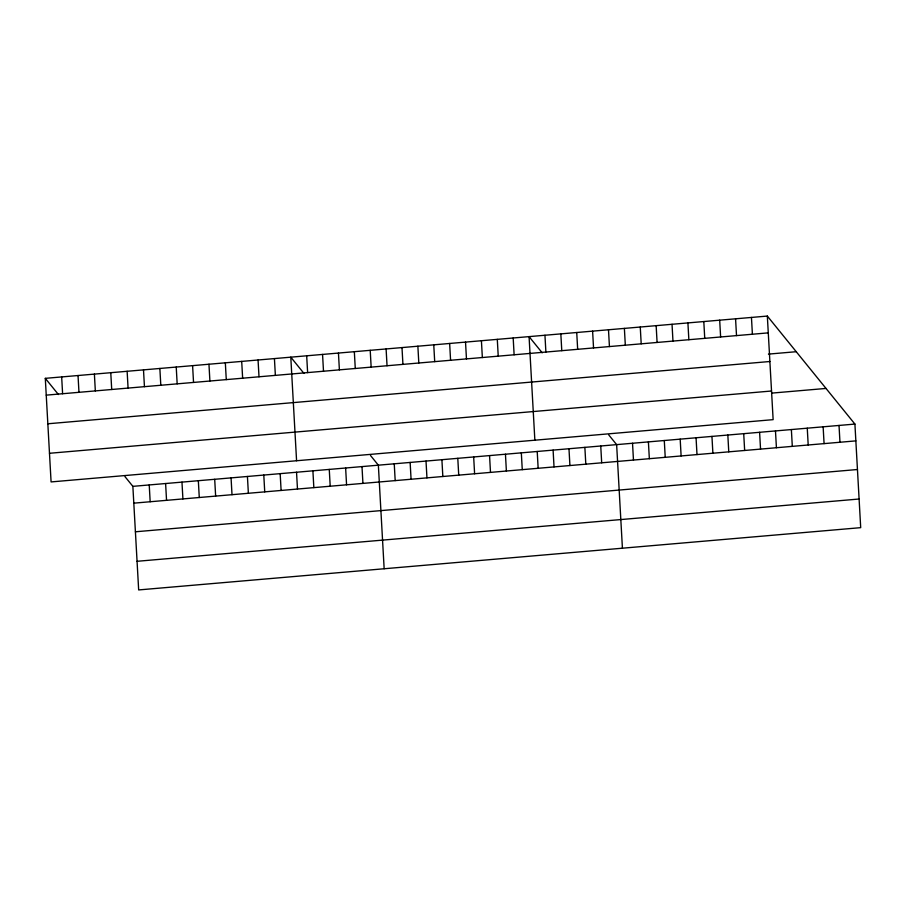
<?xml version="1.0" encoding="UTF-8"?>
<svg xmlns="http://www.w3.org/2000/svg" width="906" height="906" viewBox="0 0 906 906"><rect width="100%" height="100%" fill="white"/><g stroke="black" fill="none" stroke-linecap="round" stroke-linejoin="round"><path stroke-width="1.36" d="M767.337 316.069L773.135 419.648L51.087 481.924L45.3 378.346L767.337 316.069L854.913 424.076L860.7 527.654L138.663 589.931L132.865 486.352L124.983 476.635M46.24 395.141L768.277 332.864M768.435 354.11L796.238 351.709M47.837 423.781L769.885 361.505M49.49 453.283L771.527 391.007M771.742 393.113L826.012 388.436M132.865 486.352L854.913 424.076M133.805 503.158L855.853 440.882M135.413 531.788L857.45 469.512M137.055 561.301L859.103 499.013M542.207 352.819L529.07 336.624L534.857 440.191M608.753 434.914L616.635 444.631L622.422 548.209M303.929 373.374L290.792 357.168L296.579 460.746M370.486 455.458L378.357 465.186L384.155 568.753M45.3 378.346L58.437 394.552M839.024 425.446L839.964 442.241M823.135 426.817L824.075 443.612M807.257 428.187L808.197 444.982M791.368 429.557L792.308 446.352M775.479 430.928L776.419 447.723M759.602 432.298L760.542 449.093M751.459 317.44L752.399 334.235M743.713 433.668L744.653 450.463M735.57 318.81L736.51 335.605M727.835 435.039L728.764 451.834M719.681 320.18L720.621 336.975M711.946 436.409L712.886 453.204M703.803 321.551L704.743 338.346M696.057 437.779L696.997 454.574M687.914 322.921L688.854 339.716M680.18 439.15L681.119 455.945M672.037 324.291L672.965 341.086M664.291 440.52L665.231 457.315M656.148 325.662L657.088 342.457M648.402 441.89L649.342 458.685M640.259 327.032L641.199 343.827M632.524 443.26L633.464 460.055M624.381 328.402L625.321 345.197M608.492 329.773L609.432 346.568M600.746 446.001L601.686 462.796M592.603 331.143L593.543 347.938M584.868 447.371L585.808 464.166M576.726 332.513L577.666 349.308M568.979 448.742L569.919 465.537M560.837 333.884L561.777 350.679M553.102 450.112L554.03 466.907M544.948 335.254L545.888 352.049M537.213 451.482L538.153 468.277M521.324 452.853L522.264 469.648M513.181 337.995L514.121 354.79M505.446 454.223L506.386 471.018M497.292 339.365L498.232 356.16M489.557 455.593L490.497 472.388M481.414 340.735L482.354 357.53M473.668 456.964L474.608 473.759M465.525 342.094L466.465 358.901M457.79 458.334L458.73 475.129M449.648 343.465L450.576 360.271M441.901 459.704L442.841 476.499M433.759 344.835L434.699 361.641M426.013 461.075L426.953 477.87M417.87 346.205L418.81 363.012M410.135 462.445L411.075 479.24M401.992 347.576L402.932 364.382M394.246 463.815L395.186 480.61M386.103 348.946L387.043 365.752M370.214 350.316L371.154 367.123M361.992 466.59L362.932 483.396M354.337 351.687L355.277 368.493M345.628 468.006L346.568 484.801M338.448 353.057L339.388 369.863M329.263 469.421L330.203 486.216M322.559 354.427L323.499 371.234M306.681 355.798L307.621 372.604M312.898 470.826L313.838 487.621M296.534 472.241L297.474 489.036M274.427 358.583L275.367 375.378M280.169 473.645L281.109 490.452M258.063 359.999L259.003 376.794M263.793 475.061L264.733 491.856M241.698 361.403L242.638 378.21M247.429 476.477L248.369 493.272M225.334 362.819L226.274 379.614M231.064 477.881L232.004 494.687M208.958 364.223L209.898 381.03M214.699 479.297L215.639 496.092M192.593 365.639L193.533 382.434M198.335 480.712L199.275 497.507M176.228 367.055L177.168 383.85M181.97 482.117L182.91 498.923M159.864 368.459L160.804 385.265M165.605 483.532L166.545 500.327M143.499 369.875L144.439 386.669M149.23 484.948L150.169 501.743M127.134 371.29L128.074 388.085M110.77 372.694L111.71 389.501M94.394 374.11L95.334 390.905M78.029 375.526L78.969 392.321M61.665 376.93L62.605 393.736"/></g></svg>
